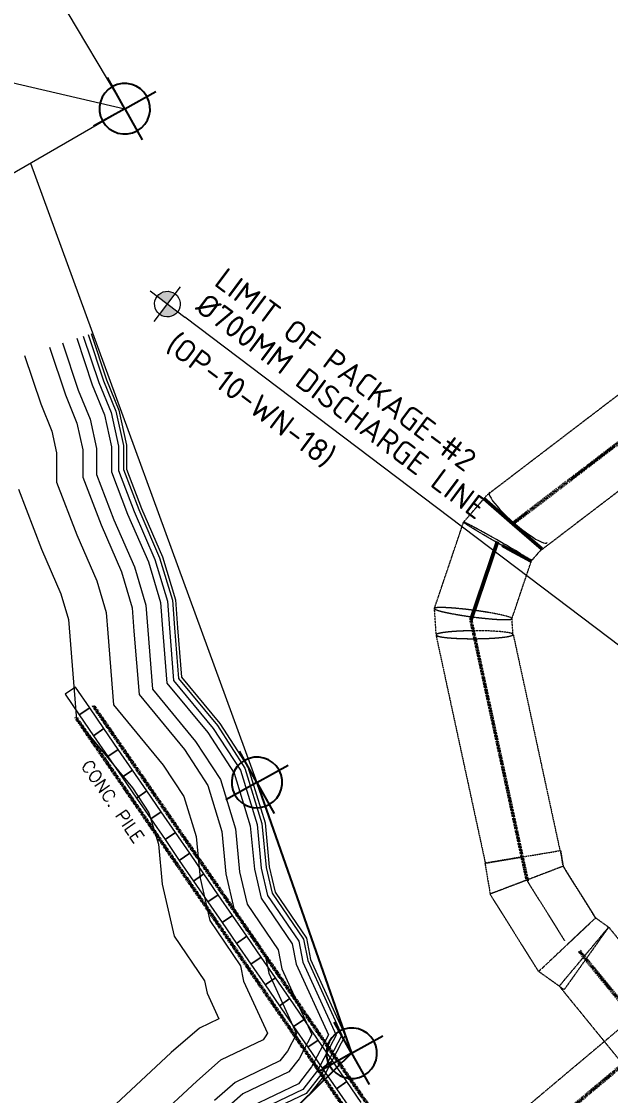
# Model space of a CAD drawing. Header units: inches. Extents: x 0 to 235202, y 0 to 184293.
# Drawn here: x 106731 to 120752, y 105863 to 131428 of the extents above; entities that cross this region are included whole.
import ezdxf
from ezdxf.enums import TextEntityAlignment as Align

# ---------------------------------------------------------------- set-up
doc = ezdxf.new("R2010")
doc.units = ezdxf.units.IN
doc.header["$MEASUREMENT"] = 0
doc.linetypes.add('HIDDEN', pattern=[0.375, 0.25, -0.125])
doc.linetypes.add('PHANTOM2', pattern=[1.25, 0.625, -0.125, 0.125, -0.125, 0.125, -0.125])
doc.layers.add('DIM', color=251, linetype='Continuous', lineweight=0)
doc.layers.add('hid', color=8, linetype='HIDDEN', lineweight=0)
for name, color, linetype in [('EDGE OF CHANNEL', 240, 'Continuous'), ('GRID_TXT45', 4, 'Continuous'), ('M-X-BKGD', 8, 'Continuous'), ('PV-13AEE3', 7, 'Continuous'), ('WINDOW ELEV', 3, 'Continuous')]:
    doc.layers.add(name, color=color, linetype=linetype)
doc.styles.add('ISO', font='isocpeur.ttf')
doc.styles.add('SIMPLEX', font='simplex.shx')
doc.styles.get("Standard").update_dxf_attribs({"font": 'arial.ttf'})
doc.linetypes.add('FENCE_LINE', pattern='A,0.5,-0.1,["X",Standard,S=0.1,R=0,X=-0.02,Y=-0.05],-0.1', length=0.7)

# ---------------------------------------------------------------- blocks, each defined once
blk = doc.blocks.new('FLOOR PLAN REV 2')
at = {"layer": 'DIM'}
h = blk.add_hatch(color=8, dxfattribs=at)
edge = h.paths.add_edge_path()
edge.add_line((35974, 224343), (35730, 224527))
edge.add_line((35730, 224527), (35546, 224283))
edge.add_ellipse((35730, 224527), major_axis=(184, 244), ratio=1, start_angle=179.9981, end_angle=269.9981)
edge = h.paths.add_edge_path()
edge.add_ellipse((35730, 224527), major_axis=(184, 244), ratio=1, start_angle=0.0038, end_angle=90.0038)
edge.add_line((35487, 224711), (35730, 224527))
edge.add_line((35730, 224527), (35915, 224771))
at = {"color": 8, "extrusion": (-2.00606e-06, 4.08641e-06, 1)}
for p, q in [((34715, 229178, 0), (34301, 229920, 0)), ((34715, 229178, 0), (34301, 229920, 0)), ((34715, 229178, 0), (35457, 229592, 0)), ((34715, 229178, 0), (35457, 229592, 0)), ((34715, 229178, 0), (33973, 228763, 0)), ((34715, 229178, 0), (33973, 228763, 0)), ((34715, 229178, 0), (35129, 228436, 0)), ((34715, 229178, 0), (35129, 228436, 0)), ((37860, 213141, 0), (37445, 213883, 0)), ((37860, 213141, 0), (37445, 213883, 0)), ((37860, 213141, 0), (38602, 213556, 0)), ((37860, 213141, 0), (38602, 213556, 0)), ((37860, 213141, 0), (37118, 212727, 0)), ((37860, 213141, 0), (37118, 212727, 0)), ((37860, 213141, 0), (38274, 212400, 0)), ((37860, 213141, 0), (38274, 212400, 0)), ((40115, 206695, 0), (39701, 207436, 0)), ((40115, 206695, 0), (39701, 207436, 0)), ((40115, 206695, 0), (40857, 207109, 0)), ((40115, 206695, 0), (40857, 207109, 0)), ((40115, 206695, 0), (39374, 206280, 0)), ((40115, 206695, 0), (39374, 206280, 0)), ((40115, 206695, 0), (40530, 205953, 0)), ((40115, 206695, 0), (40530, 205953, 0))]:
    blk.add_line(p, q, dxfattribs=at)
for centre, start_param, end_param in [((34715, 229178, 0), 3.141598, 9.424783), ((34715, 229178, 0), 3.141598, 9.424783), ((37860, 213141, 0), 3.141595, 9.42478), ((37860, 213141, 0), 3.141595, 9.42478), ((40115, 206695, 0), 3.141595, 9.42478), ((40115, 206695, 0), 3.141595, 9.42478)]:
    blk.add_ellipse(centre, major_axis=(526, 294, 0), ratio=1, start_param=start_param, end_param=end_param, dxfattribs=at)
at = {"layer": 'DIM', "color": 8, "linetype": 'FENCE_LINE', "ltscale": 20}
for p, q in [((31594, 234432, 0), (34715, 229178, 0)), ((34715, 229178, 0), (29264, 226029, 0))]:
    blk.add_line(p, q, dxfattribs=at)
at = {"layer": 'DIM', "color": 8, "linetype": 'FENCE_LINE', "ltscale": 20, "extrusion": (-2.00606e-06, 4.08641e-06, 1)}
for p, q in [((26015, 231205, 0), (34715, 229178, 0)), ((32470, 227881, 0), (37860, 213141, 0))]:
    blk.add_line(p, q, dxfattribs=at)
at = {"layer": 'DIM', "color": 8, "linetype": 'HIDDEN', "ltscale": 10}
for p, q in [((43344, 219990), (56043, 229679)), ((44602, 218655), (57248, 228304)), ((42780, 219338), (43344, 219990)), ((42780, 219338), (43265, 219898)), ((42086, 217283), (42780, 219338)), ((42780, 219338), (42780, 219338)), ((42780, 219338), (42780, 219338)), ((44394, 218415), (44644, 218704)), ((44394, 218415), (44602, 218655)), ((43931, 217040), (44394, 218415)), ((44394, 218415), (44394, 218415)), ((44394, 218415), (44394, 218415)), ((42128, 216653), (42087, 217280)), ((42128, 216653), (42087, 217280)), ((42093, 217271), (42089, 217274)), ((42093, 217271), (42089, 217274)), ((42097, 217267), (42093, 217271)), ((42096, 217267), (42093, 217271)), ((42901, 217254), (42900, 217254)), ((42901, 217254), (42900, 217254)), ((43115, 217068), (43116, 217068)), ((43116, 217068), (43116, 217068)), ((43930, 217039), (43930, 217041)), ((43930, 217039), (43931, 217040)), ((43955, 216664), (43931, 217042)), ((43955, 216664), (43931, 217042)), ((42123, 216645), (43297, 211219)), ((42135, 216642), (42135, 216642)), ((42135, 216642), (42135, 216642)), ((42934, 216751), (42934, 216751)), ((43149, 216565), (43149, 216565)), ((43149, 216565), (43149, 216565)), ((43955, 216664), (43955, 216664)), ((43955, 216664), (43955, 216664)), ((43961, 216663), (44836, 212616)), ((44836, 212616), (45074, 211518)), ((43288, 211219), (44686, 211454)), ((44686, 211454), (45088, 211522)), ((45151, 211147), (45088, 211522)), ((45088, 211522), (45151, 211147)), ((45088, 211522), (45151, 211147)), ((44188, 211370), (43288, 211219)), ((43288, 211219), (43412, 210485)), ((45151, 211147), (43412, 210485)), ((45151, 211147), (44282, 210816)), ((45151, 211147), (44282, 210816)), ((45921, 209917), (45151, 211147)), ((45151, 211147), (45921, 209917)), ((45151, 211147), (45326, 210867)), ((44281, 210816), (43412, 210485)), ((44281, 210816), (43412, 210485)), ((44298, 210790), (45186, 209372)), ((45393, 210759), (45921, 209917)), ((44365, 208963), (43412, 210485)), ((45921, 209917), (44567, 208642)), ((45589, 209605), (45921, 209917)), ((45589, 209605), (45921, 209917)), ((46231, 209696), (45921, 209917)), ((45057, 208293), (46233, 209698)), ((46231, 209696), (45173, 208210)), ((46233, 209698), (51287, 203497)), ((45589, 209605), (45244, 209280)), ((45589, 209605), (45244, 209280)), ((48432, 208909), (32855, 195816)), ((44566, 208642), (44365, 208963)), ((45057, 208293), (44567, 208642)), ((45056, 208294), (49892, 202360)), ((45057, 208293), (45173, 208210))]:
    blk.add_line(p, q, dxfattribs=at)
at = {"layer": 'DIM', "color": 8, "linetype": 'FENCE_LINE', "ltscale": 20, "extrusion": (-4.54361e-06, 7.86582e-06, 1)}
blk.add_line((34715, 229178, 0), (29264, 226029, 0), dxfattribs=at)
at = {"layer": 'DIM', "color": 8, "linetype": 'PHANTOM2', "lineweight": 50, "ltscale": 20}
for p, q in [((43975, 219323), (56596, 228954)), ((42955, 217001), (44298, 210790)), ((45535, 209130), (61692, 189304)), ((48883, 208373), (32515, 194615))]:
    blk.add_line(p, q, dxfattribs=at)
at = {"layer": 'DIM', "color": 8}
for p, q in [((35316, 224840), (36144, 224214)), ((35417, 224113), (36044, 224941)), ((43955, 219301), (43955, 219301)), ((43955, 219301), (43955, 219301)), ((43479, 218970), (43479, 218970)), ((43480, 218969), (43480, 218969))]:
    blk.add_line(p, q, dxfattribs=at)
at = {"layer": 'DIM', "color": 8, "linetype": 'Continuous'}
for p, q in [((48893, 214569), (36144, 224214)), ((33572, 223716), (33942, 222605)), ((33727, 223768), (34096, 222662)), ((33841, 223806), (34209, 222703)), ((33911, 223829), (34278, 222729)), ((32923, 223500), (33300, 222368)), ((33234, 223604), (33608, 222482)), ((32331, 223303), (32715, 222152)), ((34209, 222703), (34502, 221979)), ((34278, 222729), (34573, 222001)), ((33608, 222482), (33889, 221789)), ((33942, 222605), (34230, 221895)), ((34096, 222662), (34387, 221944)), ((33300, 222368), (33574, 221692)), ((32715, 222152), (32976, 221506)), ((34387, 221944), (34562, 221148)), ((34502, 221979), (34682, 221161)), ((34573, 222001), (34755, 221169)), ((33574, 221692), (33714, 221056)), ((33889, 221789), (34042, 221091)), ((34230, 221895), (34398, 221130)), ((32976, 221506), (33090, 220988)), ((34562, 221148), (34562, 220566)), ((34682, 221161), (34682, 220588)), ((34755, 221169), (34755, 220601)), ((33090, 220988), (33090, 220293)), ((33714, 221056), (33714, 220408)), ((34042, 221091), (34042, 220469)), ((34398, 221130), (34398, 220535)), ((33714, 220408), (34150, 219271)), ((34042, 220469), (34454, 219395)), ((34398, 220535), (34783, 219530)), ((34562, 220566), (34935, 219592)), ((34682, 220588), (35047, 219637)), ((34755, 220601), (35115, 219665)), ((32181, 220124), (32731, 218691)), ((33090, 220293), (33573, 219035)), ((35047, 219637), (35545, 218491)), ((35115, 219665), (35614, 218516)), ((34454, 219395), (34943, 218271)), ((34783, 219530), (35277, 218393)), ((34935, 219592), (35431, 218450)), ((34150, 219271), (34634, 218158)), ((33573, 219035), (34047, 217944)), ((32731, 218691), (33192, 217631)), ((35277, 218393), (35567, 217426)), ((35431, 218450), (35729, 217457)), ((35545, 218491), (35848, 217479)), ((35614, 218516), (35921, 217492)), ((34634, 218158), (34891, 217301)), ((34943, 218271), (35215, 217361)), ((34047, 217944), (34274, 217186)), ((33192, 217631), (33375, 217019)), ((34891, 217301), (34933, 216745)), ((35215, 217361), (35261, 216770)), ((35567, 217426), (35615, 216798)), ((35729, 217457), (35779, 216811)), ((35848, 217479), (35899, 216820)), ((35921, 217492), (35972, 216826)), ((34274, 217186), (34312, 216696)), ((33375, 217019), (33406, 216625)), ((35615, 216798), (35719, 215505)), ((35779, 216811), (35878, 215569)), ((35899, 216820), (35995, 215617)), ((35972, 216826), (36066, 215646)), ((33406, 216625), (33565, 214632)), ((34312, 216696), (34448, 214990)), ((34933, 216745), (35054, 215236)), ((35261, 216770), (35373, 215365)), ((35878, 215569), (36821, 214427)), ((35995, 215617), (36918, 214498)), ((36066, 215646), (36977, 214542)), ((35373, 215365), (36401, 214119)), ((35719, 215505), (36688, 214330)), ((35054, 215236), (36136, 213925)), ((34448, 214990), (35632, 213555)), ((33565, 214632), (34898, 213017)), ((36918, 214498), (37575, 213485)), ((36977, 214542), (37643, 213517)), ((36688, 214330), (37315, 213364)), ((36821, 214427), (37466, 213434)), ((36401, 214119), (36990, 213212)), ((36136, 213925), (36690, 213072)), ((35632, 213555), (36119, 212805)), ((37575, 213485), (37981, 212166)), ((37643, 213517), (38053, 212181)), ((36990, 213212), (37350, 212041)), ((37315, 213364), (37701, 212111)), ((37466, 213434), (37862, 212143)), ((34898, 213017), (35288, 212417)), ((36690, 213072), (37026, 211976)), ((36119, 212805), (36412, 211854)), ((35288, 212417), (35516, 211676)), ((37026, 211976), (37123, 210964)), ((37350, 212041), (37448, 211017)), ((37701, 212111), (37799, 211074)), ((37862, 212143), (37962, 211100)), ((37981, 212166), (38081, 211119)), ((38053, 212181), (38153, 211131)), ((35516, 211676), (35607, 210718)), ((36412, 211854), (36506, 210864)), ((37123, 210964), (37320, 210109)), ((37448, 211017), (37626, 210243)), ((37799, 211074), (37958, 210388)), ((37962, 211100), (38111, 210454)), ((38081, 211119), (38223, 210503)), ((38153, 211131), (38291, 210533)), ((35607, 210718), (35891, 209484)), ((36506, 210864), (36739, 209854)), ((38111, 210454), (38855, 209362)), ((38223, 210503), (38968, 209409)), ((38291, 210533), (39037, 209438)), ((37626, 210243), (38366, 209157)), ((37958, 210388), (38700, 209297)), ((37320, 210109), (38057, 209027)), ((36739, 209854), (37470, 208781)), ((35891, 209484), (36615, 208421)), ((38968, 209409), (39069, 208903)), ((39037, 209438), (39139, 208925)), ((38366, 209157), (38456, 208704)), ((38700, 209297), (38797, 208814)), ((38855, 209362), (38954, 208865)), ((38057, 209027), (38142, 208603)), ((38954, 208865), (39748, 207127)), ((39069, 208903), (39882, 207123)), ((39139, 208925), (39964, 207121)), ((37470, 208781), (37544, 208409)), ((38456, 208704), (39169, 207144)), ((38797, 208814), (39565, 207133)), ((36615, 208421), (36674, 208128)), ((37544, 208409), (38108, 207175)), ((38142, 208603), (38803, 207155)), ((36674, 208128), (36953, 207517)), ((36953, 207517), (36490, 207296)), ((36490, 207296), (35822, 206711)), ((38060, 207084), (38005, 207013)), ((38108, 207175), (38060, 207084)), ((38803, 207155), (38586, 206745)), ((39169, 207144), (38863, 206566)), ((39565, 207133), (39163, 206372)), ((39748, 207127), (39301, 206283)), ((39882, 207123), (39403, 206218)), ((39964, 207121), (39465, 206177)), ((38005, 207013), (36995, 206530)), ((35822, 206711), (34141, 205152)), ((38586, 206745), (38407, 206514)), ((38863, 206566), (38619, 206252)), ((36995, 206530), (36431, 206035)), ((38407, 206514), (37342, 206004)), ((39163, 206372), (38848, 205967)), ((38619, 206252), (37524, 205728)), ((39301, 206283), (38954, 205836)), ((39403, 206218), (39031, 205740)), ((39465, 206177), (39079, 205681)), ((36431, 206035), (34880, 204598)), ((37342, 206004), (36848, 205572)), ((38848, 205967), (37722, 205428)), ((38954, 205836), (37813, 205290)), ((37524, 205728), (37068, 205328)), ((39031, 205740), (37880, 205189))]:
    blk.add_line(p, q, dxfattribs=at)
at = {"layer": 'DIM', "color": 8, "lineweight": 50}
for p, q in [((43265, 219898), (43955, 219301)), ((43265, 219898), (43955, 219301)), ((43955, 219301), (44644, 218704)), ((43955, 219301), (44644, 218704)), ((42955, 217001), (43589, 218881)), ((43695, 218783), (43695, 218783)), ((43695, 218783), (43695, 218783))]:
    blk.add_line(p, q, dxfattribs=at)
at = {"layer": 'DIM', "color": 8, "linetype": 'HIDDEN', "lineweight": 50, "ltscale": 20}
for p, q in [((33962, 214974), (51757, 189113)), ((33550, 214691), (51345, 188830))]:
    blk.add_line(p, q, dxfattribs=at)
at = {"layer": 'DIM', "color": 8}
blk.add_ellipse((35730, 224527), major_axis=(184, 244), ratio=1, start_param=4.712383, end_param=10.995568, dxfattribs=at)
at = {"layer": 'DIM', "color": 8, "linetype": 'Continuous'}
blk.add_ellipse((44085, 219450), major_axis=(-688, 599), ratio=0.183731, start_param=0, end_param=3.141593, dxfattribs=at)
at = {"layer": 'DIM', "color": 8, "linetype": 'HIDDEN', "ltscale": 10}
for centre, major_axis, ratio, start_param, end_param in [((43587, 218876), (-807, 461), 0.029946, -1.419831, 0.150966), ((43587, 218877), (-807, 461), 0.029948, -1.419819, 0.005883), ((43587, 218877), (-807, 461), 0.029948, -1.419819, 0.005883), ((43587, 218877), (-807, 461), 0.029948, 0.005883, 0.150977), ((43586, 218877), (-807, 461), 0.029948, 0.005883, 0.150977), ((43587, 218876), (-807, 461), 0.02995, 3.146128, 3.292583), ((43587, 218876), (-807, 461), 0.029948, 3.147476, 3.29257), ((43008, 217161), (-922, 121), 0.085164, -1.44255, 0.051959), ((43008, 217161), (-922, 121), 0.085164, -1.44255, 0.051959), ((43009, 217161), (-922, 121), 0.085161, -1.442556, 0.016867), ((43009, 217161), (-922, 121), 0.085161, -1.442556, 0.016867), ((43008, 217161), (-922, 121), 0.085161, 0.016867, 0.12824), ((43009, 217161), (-922, 121), 0.085161, 0.016867, 0.12824), ((43008, 217161), (-922, 121), 0.085164, 0.051959, 0.093055), ((43008, 217161), (-922, 121), 0.085164, 0.051959, 0.093055), ((42248, 214908), (-159, 2366), 0.042718, -0.042321, -0.007129), ((42248, 214908), (-159, 2366), 0.042718, -0.042321, -0.007129), ((42248, 214908), (-159, 2366), 0.042718, -0.077514, -0.04254), ((42248, 214908), (-159, 2366), 0.042718, -0.077514, -0.04254), ((43009, 217161), (-922, 121), 0.085161, 0.12846, 1.699037), ((43008, 217161), (-922, 121), 0.085164, 0.163439, 1.699043), ((43009, 217161), (-922, 121), 0.085167, 4.304062, 4.840639), ((43009, 217161), (-922, 121), 0.085164, 4.304058, 4.840622), ((43009, 217161), (-922, 121), 0.085167, 4.304062, 4.840639), ((43008, 217161), (-922, 121), 0.085164, 4.304058, 4.840622), ((43009, 217161), (-922, 121), 0.085167, 1.699046, 2.235623), ((43009, 217161), (-922, 121), 0.085164, 1.699056, 2.23562), ((43008, 217161), (-922, 121), 0.085167, 1.699046, 2.235623), ((43008, 217161), (-922, 121), 0.085164, 1.699056, 2.23562), ((43009, 217161), (-922, 121), 0.085164, 3.270058, 4.304058), ((43009, 217161), (-922, 121), 0.085167, 3.270062, 4.304062), ((43009, 217161), (-922, 121), 0.085164, 3.270058, 4.304058), ((43009, 217161), (-922, 121), 0.085167, 3.270062, 4.304062), ((43009, 217161), (-922, 121), 0.085164, 3.153476, 3.269839), ((43009, 217161), (-922, 121), 0.085167, 3.158429, 3.269842), ((43009, 217161), (-922, 121), 0.085167, 2.235623, 3.158429), ((43008, 217161), (-922, 121), 0.085164, 2.23562, 3.153476), ((43008, 217161), (-922, 121), 0.085167, 2.235623, 3.158429), ((43009, 217161), (-922, 121), 0.085164, 2.23562, 3.153476), ((43042, 216658), (-914, -5), 0.10343, -1.433939, 0.02509), ((43042, 216658), (-914, -5), 0.10343, -1.433939, 0.02509), ((43054, 216658), (-926, -5), 0.10213, -0.017687, 0.116062), ((43054, 216658), (-926, -5), 0.10213, -0.017687, 0.116062), ((43042, 216658), (-914, -5), 0.10343, 0.02509, 0.117601), ((43041, 216658), (-914, -5), 0.10343, 0.02509, 0.117601), ((43054, 216658), (-926, -5), 0.10213, -1.428199, -0.017687), ((43054, 216658), (-926, -5), 0.10213, -1.428199, -0.017687), ((43042, 216658), (-914, -5), 0.10343, 0.11782, 1.688397), ((43041, 216658), (-914, -5), 0.10343, 0.11782, 1.688397), ((43054, 216658), (-926, -5), 0.10213, 0.116062, 1.660324), ((43054, 216658), (-926, -5), 0.10213, 0.116062, 1.660324), ((43042, 216658), (-914, -5), 0.10343, -1.446775, -1.433939), ((43041, 216658), (-914, -5), 0.10343, -1.446775, -1.433939), ((43030, 216658), (-926, -5), 0.10213, 3.403166, 4.828451), ((43030, 216658), (-926, -5), 0.10213, 3.403166, 4.828451), ((43042, 216658), (-914, -5), 0.10343, -1.453196, -1.446775), ((43042, 216658), (-914, -5), 0.103433, 3.419617, 4.829992), ((43042, 216658), (-914, -5), 0.103433, 3.419617, 4.829992), ((43030, 216658), (-926, -5), 0.10213, 1.686859, 3.112145), ((43030, 216658), (-926, -5), 0.10213, 1.686859, 3.112145), ((43042, 216658), (-914, -5), 0.103433, 1.6884, 3.150794), ((43041, 216658), (-914, -5), 0.103433, 1.6884, 3.150794), ((43042, 216658), (-914, -5), 0.103433, 3.403381, 3.419617), ((43041, 216658), (-914, -5), 0.103433, 3.403381, 3.419617), ((43040, 216720), (-915, 57), 0.094923, 3.265716, 3.411008), ((43042, 216658), (-914, -5), 0.103433, 3.259415, 3.403381), ((43040, 216720), (-915, 57), 0.094923, 3.265716, 3.411008), ((43042, 216658), (-914, -5), 0.103433, 3.259415, 3.403381), ((43042, 216658), (-914, -5), 0.103433, 3.150794, 3.259196), ((43042, 216658), (-914, -5), 0.103433, 3.150794, 3.259196), ((43040, 216720), (-915, 57), 0.094923, 3.131748, 3.265497), ((43040, 216720), (-915, 57), 0.094923, 3.131748, 3.265497), ((43040, 216720), (-915, 57), 0.094923, 3.119987, 3.131748), ((43040, 216720), (-915, 57), 0.094923, 3.119987, 3.131748)]:
    blk.add_ellipse(centre, major_axis=major_axis, ratio=ratio, start_param=start_param, end_param=end_param, dxfattribs=at)
at = {"layer": 'DIM', "color": 8, "lineweight": 50}
for ratio, start_param, end_param in [(0.02995, 1.721786, 3.146128), (0.029948, 1.721773, 3.147476), (0.02995, 1.721786, 3.146128), (0.029948, 1.721773, 3.147476)]:
    blk.add_ellipse((43587, 218876), major_axis=(-807, 461), ratio=ratio, start_param=start_param, end_param=end_param, dxfattribs=at)
at = {"layer": 'DIM', "color": 8, "linetype": 'HIDDEN', "ltscale": 10}
for points, knots in [([(43694, 218782), (43688, 218786), (43681, 218789), (43669, 218797), (43662, 218800), (43643, 218811), (43630, 218819), (43604, 218833), (43591, 218841), (43565, 218856), (43551, 218864), (43525, 218879), (43511, 218887), (43485, 218902), (43472, 218910), (43445, 218925), (43432, 218933), (43405, 218948), (43392, 218956), (43366, 218971), (43353, 218978), (43327, 218993), (43315, 219001), (43289, 219016), (43277, 219023), (43252, 219038), (43240, 219045), (43216, 219059), (43204, 219066), (43181, 219080), (43170, 219086), (43147, 219100), (43137, 219106), (43115, 219119), (43105, 219125), (43085, 219137), (43075, 219143), (43055, 219155), (43046, 219161), (43027, 219173), (43018, 219178), (42999, 219189), (42990, 219195), (42973, 219206), (42965, 219211), (42948, 219221), (42940, 219226), (42924, 219236), (42917, 219241), (42902, 219250), (42895, 219255), (42882, 219263), (42875, 219267), (42863, 219275), (42857, 219279), (42846, 219286), (42841, 219290), (42831, 219296), (42827, 219300), (42818, 219305), (42814, 219308), (42807, 219313), (42804, 219316), (42798, 219320), (42795, 219322), (42791, 219326), (42789, 219328), (42787, 219329)], [0, 0, 0, 0, 21.918488, 21.918488, 43.836977, 43.836977, 87.673954, 87.673954, 131.510931, 131.510931, 175.347907, 175.347907, 219.184884, 219.184884, 263.021861, 263.021861, 306.858838, 306.858838, 350.695815, 350.695815, 394.532792, 394.532792, 438.369768, 438.369768, 482.206745, 482.206745, 526.043722, 526.043722, 569.880699, 569.880699, 613.717676, 613.717676, 657.554653, 657.554653, 701.391629, 701.391629, 744.297255, 744.297255, 787.20288, 787.20288, 830.108505, 830.108505, 873.014131, 873.014131, 915.919756, 915.919756, 958.825382, 958.825382, 1001.731007, 1001.731007, 1044.636632, 1044.636632, 1087.542258, 1087.542258, 1130.447883, 1130.447883, 1173.353508, 1173.353508, 1216.259134, 1216.259134, 1259.164759, 1259.164759, 1302.070385, 1302.070385, 1344.97601, 1344.97601, 1387.681764, 1387.681764, 1387.681764, 1387.681764]), ([(43694, 218782), (43688, 218786), (43681, 218789), (43669, 218797), (43662, 218800), (43643, 218811), (43630, 218818), (43604, 218833), (43591, 218841), (43565, 218856), (43552, 218863), (43525, 218879), (43512, 218886), (43486, 218901), (43472, 218909), (43446, 218924), (43433, 218932), (43406, 218947), (43393, 218955), (43367, 218970), (43354, 218978), (43329, 218993), (43316, 219000), (43291, 219015), (43278, 219022), (43254, 219036), (43242, 219044), (43218, 219058), (43206, 219065), (43183, 219078), (43172, 219085), (43150, 219098), (43139, 219105), (43117, 219118), (43107, 219124), (43087, 219136), (43077, 219142), (43057, 219154), (43048, 219160), (43029, 219171), (43019, 219177), (43001, 219188), (42992, 219194), (42974, 219205), (42966, 219210), (42949, 219221), (42941, 219226), (42925, 219235), (42917, 219240), (42903, 219250), (42896, 219254), (42882, 219263), (42876, 219267), (42863, 219275), (42857, 219279), (42846, 219286), (42841, 219290), (42831, 219296), (42827, 219299), (42818, 219305), (42814, 219308), (42807, 219313), (42804, 219316), (42798, 219320), (42795, 219322), (42790, 219326), (42788, 219328), (42787, 219329)], [0, 0, 0, 0, 21.80844, 21.80844, 43.61688, 43.61688, 87.233761, 87.233761, 130.850641, 130.850641, 174.467521, 174.467521, 218.084402, 218.084402, 261.701282, 261.701282, 305.318162, 305.318162, 348.935043, 348.935043, 392.551923, 392.551923, 436.168803, 436.168803, 479.785684, 479.785684, 523.402564, 523.402564, 567.019444, 567.019444, 610.636325, 610.636325, 654.253205, 654.253205, 697.870085, 697.870085, 740.995976, 740.995976, 784.121867, 784.121867, 827.247758, 827.247758, 870.373649, 870.373649, 913.49954, 913.49954, 956.625431, 956.625431, 999.751322, 999.751322, 1042.877213, 1042.877213, 1086.003104, 1086.003104, 1129.128995, 1129.128995, 1172.254886, 1172.254886, 1215.380777, 1215.380777, 1258.506668, 1258.506668, 1301.632558, 1301.632558, 1344.758449, 1344.758449, 1387.684469, 1387.684469, 1387.684469, 1387.684469])]:
    blk.add_open_spline(points, degree=3, knots=knots, dxfattribs=at)
at = {"layer": 'EDGE OF CHANNEL', "color": 8, "extrusion": (-2.00606e-06, 4.08641e-06, 1)}
for p, q in [((37860, 213141, 0), (40115, 206695, 0)), ((40115, 206695, 0), (35967, 202657, 0))]:
    blk.add_line(p, q, dxfattribs=at)
at = {"layer": 'hid', "color": 8, "linetype": 'Continuous'}
for p, q in [((33539, 215412), (33292, 215242)), ((33880, 214918), (33539, 215412)), ((33292, 215242), (33632, 214748)), ((33632, 214748), (33880, 214918)), ((33880, 214918), (33632, 214748)), ((33632, 214748), (33973, 214253)), ((34220, 214423), (33880, 214918)), ((33973, 214253), (34220, 214423)), ((34220, 214423), (33973, 214253)), ((33973, 214253), (34313, 213759)), ((34560, 213929), (34220, 214423)), ((34313, 213759), (34560, 213929)), ((34560, 213929), (34313, 213759)), ((34313, 213759), (34653, 213265)), ((34900, 213435), (34560, 213929)), ((34653, 213265), (34900, 213435)), ((34900, 213435), (34653, 213265)), ((34653, 213265), (34993, 212771)), ((35240, 212941), (34900, 213435)), ((34993, 212771), (35240, 212941)), ((35240, 212941), (34993, 212771)), ((34993, 212771), (35333, 212276)), ((35580, 212446), (35240, 212941)), ((35333, 212276), (35580, 212446)), ((35580, 212446), (35333, 212276)), ((35920, 211952), (35580, 212446)), ((35333, 212276), (35673, 211782)), ((35673, 211782), (35920, 211952)), ((35920, 211952), (35673, 211782)), ((36260, 211458), (35920, 211952)), ((35673, 211782), (36013, 211288)), ((36013, 211288), (36260, 211458)), ((36260, 211458), (36013, 211288)), ((36600, 210963), (36260, 211458)), ((36013, 211288), (36353, 210793)), ((36353, 210793), (36600, 210963)), ((36600, 210963), (36353, 210793)), ((36941, 210469), (36600, 210963)), ((36353, 210793), (36693, 210299)), ((36693, 210299), (36941, 210469)), ((36941, 210469), (36693, 210299)), ((37281, 209975), (36941, 210469)), ((36693, 210299), (37034, 209805)), ((37034, 209805), (37281, 209975)), ((37281, 209975), (37034, 209805)), ((37621, 209481), (37281, 209975)), ((37034, 209805), (37374, 209311)), ((37374, 209311), (37621, 209481)), ((37621, 209481), (37374, 209311)), ((37961, 208986), (37621, 209481)), ((37374, 209311), (37714, 208816)), ((37714, 208816), (37961, 208986)), ((37961, 208986), (37714, 208816)), ((38301, 208492), (37961, 208986)), ((37714, 208816), (38054, 208322)), ((38054, 208322), (38301, 208492)), ((38301, 208492), (38054, 208322)), ((38641, 207998), (38301, 208492)), ((38054, 208322), (38394, 207828)), ((38394, 207828), (38641, 207998)), ((38641, 207998), (38394, 207828)), ((38981, 207503), (38641, 207998)), ((38394, 207828), (38734, 207333)), ((38734, 207333), (38981, 207503)), ((38981, 207503), (38734, 207333)), ((38734, 207333), (39074, 206839)), ((39321, 207009), (38981, 207503)), ((39074, 206839), (39321, 207009)), ((39321, 207009), (39074, 206839)), ((39074, 206839), (39414, 206345)), ((39662, 206515), (39321, 207009)), ((39414, 206345), (39662, 206515)), ((39662, 206515), (39414, 206345)), ((39414, 206345), (39754, 205851)), ((40002, 206021), (39662, 206515)), ((39754, 205851), (40002, 206021)), ((40002, 206021), (39754, 205851)), ((39754, 205851), (40095, 205356)), ((40342, 205526), (40002, 206021))]:
    blk.add_line(p, q, dxfattribs=at)
for ratio, start_param, end_param in [(0.02995, 3.292802, 4.863379), (0.029948, 3.292789, 4.863366), (0.02995, 3.292802, 4.863379)]:
    blk.add_ellipse((43587, 218876), major_axis=(-807, 461), ratio=ratio, start_param=start_param, end_param=end_param, dxfattribs=at)
at = {"layer": 'PV-13AEE3', "color": 8}
for ratio, start_param, end_param in [(0.02995, 3.146128, 3.292583), (0.029948, 3.147476, 3.29257)]:
    blk.add_ellipse((44812, 219960), major_axis=(-698, 614), ratio=ratio, start_param=start_param, end_param=end_param, dxfattribs=at)
at = {"color": 8, "style": 'ISO'}
for s, p in [('LIMIT OF PACKAGE-#2', (36811, 224996)), ('%%C700MM DISCHARGE LINE', (36357, 224395)), ('(OP-10-WN-18)', (35651, 223461))]:
    blk.add_text(s, height=536.62, rotation=323.2436, dxfattribs=at).set_placement(p)
at = {"layer": 'GRID_TXT45', "color": 8, "style": 'SIMPLEX'}
for p in [(53803, 233268), (53803, 227018), (53803, 220768)]:
    blk.add_attdef('GRD_TXT', text='', height=450, rotation=180, dxfattribs=at).set_placement(p, align=Align.MIDDLE_CENTER)
at = {"layer": 'hid', "color": 8, "style": 'SIMPLEX'}
blk.add_text('CONC. PILE', height=300, rotation=304.5316, dxfattribs=at).set_placement((33657, 213543))
blk = doc.blocks.new('PLAN REV 1')
at = {"layer": 'WINDOW ELEV', "color": 1}
blk.add_blockref('FLOOR PLAN REV 2', (115855, -22752), dxfattribs=at)

msp = doc.modelspace()

# ---------------------------------------------------------------- block references
at = {"layer": 'M-X-BKGD', "color": 8}
msp.add_blockref('PLAN REV 1', (-41380, -77074.9), dxfattribs=at)

doc.saveas('drawing.dxf')
